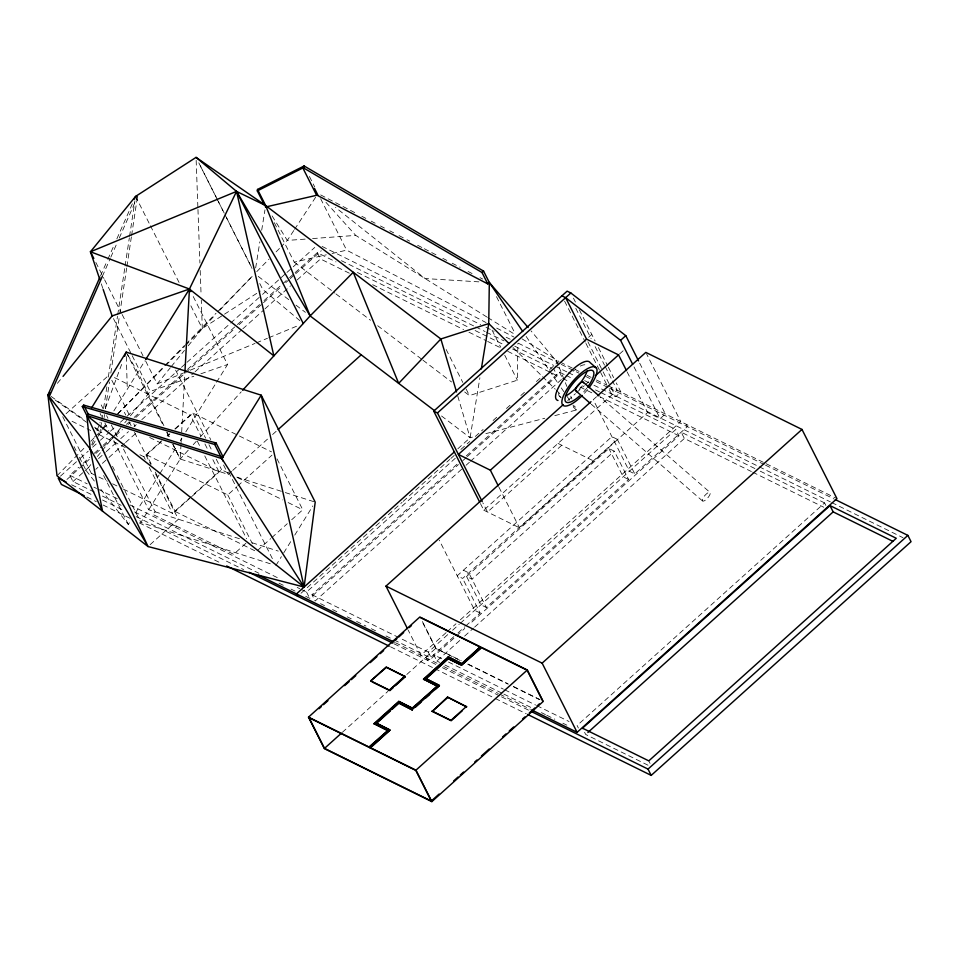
<?xml version="1.0" encoding="UTF-8"?>
<svg xmlns="http://www.w3.org/2000/svg" width="959" height="959" viewBox="0 0 959 959"><rect width="100%" height="100%" fill="white"/><g stroke="black" fill="none" stroke-linecap="round" stroke-linejoin="round"><path stroke-width="0.72" stroke-dasharray="4.79 3.6" d="M464.683 391.967L469.442 395.599L517.345 380.184L517.86 343.502M181.011 444.125L180.208 459.037L167.621 479.332M181.095 442.626L181.335 438.155M181.671 432.197L184.907 372.536M94.605 427.187L101.882 432.329L100.06 431.814L100.503 428.853M100.731 427.378L101.618 421.457M101.846 419.97L102.745 414.048M103.632 408.126L106.988 385.926M108.331 377.043L117.489 316.338M117.717 314.852L124.862 267.477M125.09 265.991L129.333 237.868M129.561 236.382L134.919 200.851M104.111 417.525L104.567 414.564M105.454 408.642L109.482 381.994M110.824 373.111L119.539 315.367M119.755 313.881L126.684 267.993M126.912 266.506L131.383 236.897M131.611 235.423L137.197 198.405M255.657 267.921L259.841 241.812M261.699 230.208L264.96 209.901M457.839 448.776L470.09 437.76L479.896 377.738M91.776 444.784L94.905 436.357M96.991 430.747L100.12 422.32M105.334 408.27L122.548 361.939M100.539 275.832L107.18 260.764M107.792 259.398L114.445 244.341M116.854 238.863L132.57 203.26M102.361 276.348L110.213 258.546M110.824 257.18L116.866 243.478M119.288 238L137.413 196.919M92.579 445.192L97.315 437.544M98.094 436.297L105.202 424.825M113.845 410.908L144.857 360.908M100.779 489.246L128.338 524.477L130.7 520.665M135.435 513.053L159.05 474.957M159.841 473.686L176.384 447.026M180.316 440.684L181.898 438.143M185.83 431.79L215.751 383.54M216.542 382.269L227.571 364.504L192.112 294.317M270.306 563.772L140.865 522.463L166.83 480.603M275.868 565.546L281.383 556.664M283.744 552.863L291.608 540.181M294.761 535.098L312.85 505.932M293.778 230.556L287.304 240.421L281.203 246.667M294.593 229.321L315.619 197.254M57.384 383.348L62.107 377.534M94.342 481.022L86.082 470.449L90.793 464.636M97.398 456.496L101.175 451.857M102.122 450.694L111.556 439.066M112.503 437.903L120.99 427.45M124.766 422.799L126.66 420.474M130.436 415.822L150.251 391.416L193.826 376.252M145.72 361.171L157.18 383.864L170.342 367.717M171.289 366.554L184.452 350.407M188.216 345.803L202.313 328.493L215.679 314.54M188.264 450.167L180.208 459.037L172.776 444.341M193.215 444.712L196.319 441.284M200.347 436.848L241.236 391.811M219.791 310.237L252.673 275.88L217.07 312.214M57.025 475.796L85.267 446.93M90.841 441.248L94.929 437.052M95.732 436.237L102.002 429.824M103.057 428.757L107.24 424.477L105.274 426.551M117.693 413.785L163.725 366.746M164.768 365.679L184.643 345.36M185.686 344.293L216.027 313.281M256.76 271.649L268.976 259.158M276.108 251.869L280.184 247.71M117.801 413.892L164.756 366.458M165.799 365.403L184.584 346.427M185.626 345.372L202.313 328.493L223.291 314.96M66.051 413.725L109.134 374.969M60.441 476.155L79.321 459.181M80.424 458.186L88.204 451.186M92.639 447.194L99.304 441.2M100.419 440.205L109.302 432.209M110.417 431.214L114.852 427.223M120.402 422.224L125.965 417.237M127.067 416.23L180.376 368.292M181.479 367.297L185.926 363.293M187.041 362.298L261.435 295.384M262.55 294.389L285.866 273.411M286.981 272.416L314.744 247.446M94.39 492.111L72.992 481.55L69.815 475.268L78.698 467.273M83.133 463.281L89.798 457.299M94.234 453.307L102.002 446.319M103.116 445.324L120.87 429.344M126.42 424.358L128.638 422.356M134.188 417.369L186.346 370.462M187.449 369.455L236.286 325.545M237.388 324.55L259.589 304.578M264.025 300.587L288.443 278.625M289.558 277.63L293.993 273.639M295.096 272.644L317.297 252.685L336.022 261.915M66.95 479.452L90.266 458.474M95.816 453.487L102.481 447.493M103.596 446.498L114.696 436.501M115.811 435.506L122.476 429.512M128.026 424.525L130.244 422.523M135.794 417.525L234.631 328.637M239.079 324.645L262.394 303.667M263.509 302.672L281.275 286.693M285.71 282.701L289.043 279.704M290.157 278.697L294.605 274.706M295.708 273.711L321.253 250.731M72.992 481.55L84.092 471.576M85.207 470.569L90.757 465.583M98.525 458.594L105.178 452.612M106.293 451.605L116.279 442.626M120.714 438.635L128.482 431.646M134.032 426.659L136.25 424.657M141.8 419.67L193.958 372.751M195.073 371.756L241.68 329.836M242.795 328.841L263.881 309.877M264.984 308.87L290.505 285.914M297.17 279.932L320.474 258.966L349.903 273.483M62.743 416.709L91.333 473.314L94.641 470.33M95.756 469.347L97.962 467.357M102.385 463.377L107.899 458.414M109.014 457.419L124.478 443.502M125.581 442.507L137.736 431.586M139.906 454.77L143.898 456.748L161.58 440.84M167.106 435.877L169.311 433.888M174.838 428.925L190.302 415.007L200.946 436.069M151.246 464.096L146.595 454.878L162.059 440.972M167.585 435.997L169.791 434.007M175.317 429.045L192.999 413.149L271.505 451.869M123.267 489.066L172.5 513.353L218.904 471.624L212.251 458.45M155.238 471.996L175.185 511.483L221.589 469.754L229.573 473.686M150.143 544.652L178.398 519.239L154.087 471.121M173.028 444.353L180.208 459.037L228.278 474.381L231.598 471.384M232.713 470.389L268.16 438.515M272.584 434.523L277.019 430.543M146.595 454.878L227.762 494.916L236.597 486.968M237.7 485.973L271.948 455.165M245.888 543.309L233.66 554.314L152.493 514.276L155.202 511.842L122.117 446.343M257.456 550.526L270.714 538.61M271.817 537.615L287.292 523.698M291.704 519.73L302.756 509.792L276.827 458.45M300.994 593.273L402.037 502.384M403.152 501.389L449.795 459.433M450.898 458.438L454.23 455.441M460.895 449.447L469.778 441.464M475.328 436.465L483.108 429.476M493.106 420.486L497.541 416.494M506.424 408.498L510.871 404.506M520.869 395.516L526.419 390.529M536.417 381.538L541.967 376.539M549.735 369.551L557.515 362.562L531.07 330.915M588.67 337.268L591.799 334.463M301.198 589.401L306.544 592.039L455.261 458.294M461.627 469.251L315.139 601.005L311.963 594.712L458.45 462.957M466.218 455.969L559.445 372.128L564.791 374.765M305.717 596.354L309.721 598.332L458.438 464.576M462.873 460.584L466.206 457.599M467.309 456.592L557.203 375.748L554.026 369.455M466.062 465.259L469.395 462.262M470.509 461.255L561.506 379.416M567.716 400.622L575.448 393.669M576.551 392.675L584.295 385.71M585.398 384.727L588.706 381.742M619.586 353.967L623.758 350.227M596.522 396.738L593.237 399.699L629.38 471.253L634.786 473.914L687.375 426.623L686.188 424.262M480.435 503.583L483.78 510.188L617.164 390.217L612.501 380.963M561.734 445.252L487.496 512.022L482.868 502.864M609.289 389.618L611.962 394.892L615.678 396.726L620.893 392.051L616.253 382.893M617.308 439.318L611.902 436.657L457.227 575.772L462.634 578.433L617.308 439.318L634.786 473.914M483.78 510.188L519.454 527.786L647.637 412.502L660.152 418.663L665.354 413.988L639.209 362.214M466.589 576.491L608.893 448.512L614.299 451.174L628.601 479.476L486.297 607.467L480.891 604.793L466.589 576.491L471.996 579.164L614.299 451.174M446.115 632.64L420.917 655.309L408.15 630.027M447.218 631.657L455.981 623.77M460.356 619.826L680.77 421.588L646.498 353.727M311.963 594.712L428.301 652.096L448.189 634.211M452.6 630.231L459.229 624.273M460.332 623.278L675.771 429.512L678.948 435.806L469.203 624.453M342.327 732.352L387.987 691.283M406.784 674.489L435.877 648.224L461.243 660.727M453.811 636.68L427.522 660.331L426.323 657.97M458.018 632.904L464.767 626.826M465.75 625.951L480.111 613.029L462.634 578.433M394.029 639.917L431.478 658.389L464.767 628.445M441.751 658.737L433.708 654.769L436.884 661.051L460.188 640.097M464.624 636.105L473.506 628.121M474.621 627.114L684.366 438.467L751.365 471.528M825.855 505.429L824.584 502.912L577.102 725.495L578.373 728.013M224.526 314.156L260.309 291.057M157.18 383.864L183.361 373.039M190.254 370.186L255.022 343.418M256.401 342.854L267.429 338.299M268.808 337.724L299.124 325.197M200.863 373.794L227.571 364.504M441.524 415.99L470.09 437.76L474.393 436.633M485.877 433.636L544.76 418.256M554.805 415.631L576.347 410.008L574.681 405.861M274.298 222.668L294.245 262.155L326.264 254.83M332.078 253.5L346.631 250.167L486.057 322.56M305.154 239.115L287.304 240.421L271.841 215.511M312.598 238.563L355.729 235.399L486.92 317.021M478.865 281.85L425.089 278.554L335.494 207.408M236.825 477.103L283.864 492.111M285.279 492.566L315.211 502.12M239.45 538.73L148.741 509.78L112.946 438.934M252.097 542.758L278.242 551.101M172.164 524.849L177.175 526.443M522.044 338.875L558.989 361.519M560.332 362.178L579.068 371.421M587.1 375.377L591.116 377.367M596.462 380.004L607.167 385.278M608.509 385.938L764.898 463.089M766.229 463.748L835.601 497.973M322.104 246.439L480.639 324.633M486.009 327.283L494.077 331.263M506.16 337.232L510.2 339.222M518.256 343.19L559.9 363.737M561.243 364.396L578.936 373.123M585.625 376.431L590.984 379.069M596.174 381.634L608.27 387.592M609.612 388.263L764.119 464.48M765.462 465.139L833.982 498.932M341.404 260.68L474.405 326.288M475.748 326.947L485.158 331.586M486.501 332.258L503.966 340.865M514.719 346.175L553.679 365.391M555.021 366.05L567.117 372.02M568.459 372.679L575.172 375.988M584.582 380.627L588.61 382.617M593.981 385.266L757.886 466.122M759.228 466.793L830.434 501.917M831.789 502.576L902.994 537.699M357.419 272.476L469.766 327.894M475.113 330.531L504.542 345.048M512.562 349.004L551.353 368.136M566.122 375.425L572.811 378.721M595.539 389.941L599.555 391.919M600.897 392.579L675.771 429.512M754.889 468.543L681.19 432.185L684.366 438.467M760.259 471.181L824.584 502.912M372.631 284.703L463.581 329.56M468.939 332.198L486.321 340.781M487.663 341.44L499.699 347.374M507.719 351.33L550.514 372.452M551.857 373.111L557.203 375.748M562.621 378.421L569.298 381.718M580.003 386.992L593.369 393.586M678.948 435.806L600.058 396.882L710.163 492.542A5.706 1.894 -49 0 1 705.285 500.226A5.706 1.894 -49 0 1 703.438 497.385A5.706 1.894 -49 0 1 710.163 492.542M752.707 472.188L823.733 507.227M558.018 443.418L593.693 461.015M628.601 479.476L623.182 476.815L608.893 448.512M114.457 377.594L190.302 415.007M463.413 570.209L468.819 572.871L486.297 607.467M237.556 477.63L282.797 499.951M288.12 502.576L302.756 509.792M149.712 437.484L218.904 471.624M480.111 613.029L474.705 610.368L439.234 540.145M72.057 421.301L90.673 430.495M98.657 434.427L125.269 447.553M175.185 511.483L256.353 551.521M91.333 473.314L107.3 481.19M112.623 483.816L121.937 488.407M467.908 664.024L507.958 683.779M513.305 686.416L540.001 699.579M459.912 660.367L435.734 648.44L421.84 620.929M467.98 664.347L508.282 684.235M513.652 686.884L539.174 699.471M69.815 475.268L87.209 483.839M93.898 487.136L96.571 488.455M97.902 489.114L117.969 499.016M130.004 504.949L279.8 578.84M297.182 587.423L299.867 588.742M448.452 662.034L503.391 689.137M504.734 689.809L535.554 705.009M536.896 705.668L569.059 721.54M102.421 496.067L121.146 505.309M134.524 511.902L258.906 573.254M278.961 583.156L285.65 586.452M290.997 589.09L295.012 591.068M320.486 603.643L324.502 605.62M332.521 609.576L339.21 612.873M347.23 616.829L351.246 618.807M356.592 621.444L365.954 626.071M371.301 628.708L377.99 632.005M386.009 635.961L392.699 639.257M436.884 661.051L439.57 662.381M444.928 665.019L502.552 693.453M503.895 694.112L530.699 707.334M541.415 712.621L545.431 714.599M546.774 715.258L554.817 719.226M562.861 723.194L566.877 725.184M647.996 765.198L585.685 734.462L582.509 728.169M395.492 642.758L437.004 663.232M443.669 666.529L498.368 693.513M499.711 694.172L530.387 709.3M71.649 484.786L91.812 494.724M102.553 500.023L124.047 510.632M136.142 516.601L243.622 569.622M394.053 643.825L435.746 664.383M442.459 667.704L500.238 696.198M501.581 696.857L528.445 710.116M86.921 497.038L96.332 501.677M103.045 504.997L129.921 518.244M139.319 522.883L221.277 563.317M390.553 646.822L433.552 668.027M434.895 668.687L494.005 697.852M495.347 698.512L526.251 713.76M320.69 194.929L356.544 213.545M361.855 216.302L365.835 218.376M371.145 221.133L375.137 223.195M380.447 225.964L384.427 228.026M389.738 230.783L393.717 232.857M399.028 235.614L405.669 239.055M407 239.75L409.661 241.129M417.621 245.264L422.931 248.021M424.262 248.717L437.544 255.609M442.854 258.367L446.834 260.428M452.145 263.186L460.116 267.321M468.076 271.469L472.068 273.531M480.027 277.666L482.689 279.045M496.678 328.074L513.94 337.041M487.759 317.549L515.942 335.075M50.983 396.343L84.919 420.33M55.226 400.107L86.73 422.392M95.205 428.385L100.06 431.814M294.245 262.155L334.775 293.022M335.962 293.933L370.522 320.258M377.678 325.7L421.78 359.289M422.967 360.2L451.569 381.982M258.259 276.42L288.911 299.759M295.983 305.154L305.406 312.334M299.879 320.654L262.778 289.474L258.738 281.466M591.283 404.23L702.432 500.886M559.205 395.995L561.291 397.817M513.017 347.518L541.511 375.64M542.566 376.683L555.237 389.186M556.292 390.217L560.512 394.389M573.182 406.88L576.347 410.008L573.002 405.106M325.976 202.361L355.729 235.399M526.143 336.441L548.728 369.551M549.567 370.773L557.934 383.037M561.279 387.939L563.796 391.62M567.141 396.523L569.646 400.203M127.643 354.626L137.808 372.26L163.905 425.664M633.995 366.889L660.152 418.663M627.138 371.924L647.637 412.502M573.458 298.165L575.424 302.061M579.356 309.829L595.095 340.996M598.404 347.542L607.658 365.87M608.33 367.177L613.616 377.654M575.796 308.318L591.14 338.695M595.143 346.631L604.494 365.115M605.153 366.434L611.83 379.644M587.915 341.752L602.456 370.558M603.115 371.864L610.392 386.261M611.051 387.568L615.678 396.726M564.587 301.114L585.278 342.063M585.937 343.382L599.95 371.121M600.622 372.44L606.627 384.331M559.445 372.128L561.986 377.163M496.474 296.643L515.259 333.84M492.075 330.148L500.718 347.266M504.71 355.166L517.345 380.184M446.175 349.52L462.801 382.437M466.122 389.018L469.442 395.599M648.799 760.871L650.07 763.388M498.956 487.208L519.454 527.786M309.421 176.48L314.72 186.993M320.654 198.729L346.631 250.167M317.297 252.685L320.474 258.966M217.621 200.071L198.753 162.718L216.29 197.494M218.292 201.414L225.713 216.087M226.384 217.417L251.989 268.124M216.962 198.837L224.382 213.545M225.053 214.888L252.025 268.376M422.404 621.552L435.877 648.224M428.301 652.096L431.478 658.389M135.591 196.403L149.748 224.43M150.419 225.761L179.405 283.133M190.865 305.813L202.313 328.493L201.282 300.227M306.544 592.039L309.721 598.332M228.614 471.984L273.842 561.53M175.617 370.126L210.728 439.63M223.555 465.019L228.278 474.381M192.999 413.149L205.634 438.155M208.954 444.736L212.287 451.317M216.266 459.217L221.589 469.754M204.938 443.969L207.6 449.244M227.762 494.916L252.361 543.621M197.338 441.2L200.707 447.877M204.758 455.897L246.619 538.766M95.852 262.442L103.932 278.458M104.615 279.788L121.457 313.149M122.129 314.48L143.023 355.837M113.462 318.592L131.527 354.339M132.186 355.669L150.251 391.416M126.192 352.109L163.33 425.616M166.698 432.305L169.407 437.652M111.795 380.243L129.753 415.786M133.745 423.686L135.075 426.311M124.382 412.31L125.737 414.983M129.105 421.672L131.131 425.676M134.512 432.365L150.719 464.444M143.898 456.748L145.229 459.373M149.22 467.273L172.5 513.353M101.186 404.914L103.212 408.918M106.593 415.607L107.947 418.28M111.316 424.957L117.394 436.992M100.12 413.545L101.474 416.218M104.855 422.895L108.894 430.915M112.515 466.326L114.541 470.33M117.238 475.676L140.865 522.463M103.596 475.484L128.338 524.477M74.035 446.606L76.049 450.586M79.393 457.203L86.082 470.449M167.166 432.341L169.767 437.676M556.316 360.2L558.546 365.739M559.097 367.117L566.889 386.489M570.785 396.175L571.9 398.944M101.294 283.852L103.176 289.438M457.803 396.247L470.09 437.76M196.163 160.357L197.902 207.971M197.962 209.458L199.916 263.03M200.191 270.462L201.066 294.269M126.324 356.556L127.295 389.21M587.543 389.618A25.054 8.295 -49 0 1 584.115 393.598M560.679 397.014A20.618 6.821 -49 0 1 559.145 391.02M573.05 371.313A20.618 6.821 -49 0 1 575.88 368.951M580.303 366.098A20.618 6.821 -49 0 1 587.112 365.87M586.764 388.215A20.618 6.821 -49 0 1 583.276 392.315M582.293 385.722A5.706 1.894 -49 0 1 577.45 390.505"/><path stroke-width="1.44" d="M264.828 205.777L257.312 190.901L257.515 189.438L304.111 165.979L483.564 271.097L489.318 282.497L488.742 323.567L481.334 368.951M184.991 371.049L189.438 289.019L236.537 191.404L196.056 157.384L135.591 196.403L90.458 251.773L99.88 279.668M99.928 277.199L47.95 394.964L57.025 475.796L148.046 546.546L304.111 587.04L315.211 502.12L261.196 395.192L126.192 352.109L91.573 407.923M124.634 356.316L126.192 352.109M134.392 199.148L135.591 196.403L137.413 196.919M102.361 276.348L49.772 395.48L47.95 394.964L49.832 392.639M145.636 359.649L189.438 289.019L273.854 355.873L236.537 191.404L90.458 251.773L93.826 258.439M63.054 376.372L112.119 315.943L189.438 289.019L190.781 291.668M242.639 390.265L310.129 315.919L353.248 272.272L398.668 383.36L440.852 338.983L488.742 323.567L508.797 343.358M82.318 406.568L83.697 405.106L216.075 442.998L223.231 457.155L221.865 458.618L86.849 415.535L82.318 406.568L214.708 444.461L223.207 461.291M223.231 457.155L88.216 414.072L86.849 415.535L90.218 448.992L102.529 511.171L47.95 394.964L90.218 448.992L148.046 546.546L86.849 415.535L304.111 587.04L261.196 395.192L221.865 458.618L304.111 587.04M214.708 444.461L216.075 442.998M278.122 429.548L361.207 354.83M479.776 502.264L433.732 411.123L567.129 291.152L570.845 292.986L625.795 335.662L638.538 360.884M433.732 411.123L437.448 412.957L570.845 292.986M454.494 451.785L296.463 593.909L297.662 596.27M626.479 370.606L618.543 354.902L586.584 339.138L458.402 454.434L490.361 470.198L498.296 485.901M632.652 364.24L620.581 340.337L625.795 335.662M490.361 470.198L563.293 404.602M595.347 375.772L618.543 354.902M407.479 628.696L385.974 586.117L591.008 401.701M597.613 395.755L645.827 352.397L801.988 429.44L836.943 498.632L577.09 732.34L531.73 709.96M435.086 689.533L439.414 685.637L425.688 678.576L448.117 658.401L461.639 665.078L481.358 647.337L527.318 670.005L543.202 701.461L431.838 801.616L324.37 748.607L308.486 717.152L419.85 616.997L480.351 646.834L461.986 663.928L448.261 656.855L423.506 679.116L437.232 686.188L412.49 708.437L398.764 701.377L374.01 723.637L387.736 730.698L369.179 747.397L309.026 717.716L324.514 748.38L431.298 801.065L439.102 794.052M319.047 708.701L321.265 706.699M323.495 704.697L327.954 700.693M344.653 685.661L349.112 681.657M351.342 679.655L355.789 675.651M370.27 662.633L376.959 656.615M380.291 653.618L383.636 650.61M394.772 640.588L397.002 638.586M399.232 636.584L403.679 632.58M409.253 627.57L411.483 625.568M405.333 676.73L386.393 667.392L370.725 680.902L386.189 666.996L405.333 676.73L395.384 685.673M324.514 748.38L341.212 733.359M389.102 690.288L404.698 676.263M370.725 680.902L389.666 690.252L405.13 676.335M372.188 681.921L389.857 690.636L393.178 687.663M374.214 724.033L398.956 701.772M423.71 679.511L448.452 657.251M389.917 730.159L370.198 747.9L389.917 730.159L376.192 723.086L398.62 702.923L412.346 709.984L398.62 702.923M376.384 723.482L390.277 711.003M392.411 709.073L398.812 703.307M425.88 678.972L448.309 658.797L460.608 664.863M308.486 717.152L368.987 747.001L387.736 730.698M398.764 701.377L412.286 708.054L437.232 686.188M448.261 656.855L461.782 663.532L480.351 646.834M412.142 709.588L439.414 685.637M415.595 707.059L421.001 702.192M425.34 698.296L429.668 694.4M480.459 648.716L461.639 665.078M462.214 710.811L451.162 720.748L432.233 711.41L447.493 697.097L466.637 706.831L447.493 697.097M432.233 711.41L447.697 697.493M432.029 711.015L450.97 720.353L466.434 706.447M369.994 747.505L415.954 770.173L527.318 670.005M385.974 586.117L542.135 663.149L801.988 429.44M453.571 781.034L458.03 777.018M460.26 775.016L463.593 772.019M474.729 761.997L476.959 759.996M481.418 755.992L489.21 748.979M502.576 736.956L505.92 733.947M509.253 730.95L513.712 726.946M522.619 718.926L524.849 716.924M529.308 712.921L534.87 707.91M537.1 705.908L539.33 703.906M829.991 505.585L582.509 728.169L648.799 760.871L896.269 538.287L829.991 505.585L833.167 511.878L892.829 541.308M587.903 732.46L833.167 511.878M531.13 711.446L648.02 769.106L907.873 535.386L911.05 541.679L651.197 775.387L527.594 714.419M528.157 327.534L489.318 282.497L487.759 283.876L316.47 194.929L302.541 167.357L304.111 165.979L303.907 167.453L257.312 190.901M302.541 167.357L481.993 272.476L483.564 271.097M265.451 207.024L317.837 195.025L314.528 188.455M90.458 251.773L189.438 289.019M303.26 323.495L236.537 191.404L265.655 205.55L440.852 338.983L456.532 391.955M561.914 295.828L565.642 297.662L620.581 340.337M835.325 499.603L907.873 535.386M420.39 617.56L525.832 669.574M258.582 575.232L394.149 642.098M66.279 482.137L58.223 478.157L61.4 484.451L84.236 495.719M248.992 572.271L392.758 643.177M226.648 565.966L389.21 646.162M425.688 678.576L439.21 685.241M423.506 679.116L437.04 685.793M376.192 723.086L389.714 729.763M374.01 723.637L387.544 730.302M370.198 747.9L415.81 770.401L431.298 801.065M196.056 157.384L265.655 205.55L310.129 315.919L434.583 410.716M596.39 368.076L590.121 362.622A25.054 8.295 -49 0 0 566.301 376.18A25.054 8.295 -49 0 0 557.982 400.49M583.3 382.221L599.015 395.887M575.568 390.565L590.157 403.259M489.318 282.497L522.799 331.538M236.537 191.404L310.129 315.919M565.642 297.662L586.584 339.138M481.993 272.476L487.759 283.876M648.02 769.106L651.197 775.387M437.448 412.957L482.209 501.557M542.135 663.149L577.09 732.34M527.174 670.233L542.662 700.897M257.515 189.438L265.655 205.55M415.954 770.173L431.838 801.616M83.697 405.106L88.216 414.072M90.218 448.992L91.549 451.641M103.176 289.438L112.119 315.943M582.317 395.468A25.054 8.295 -49 0 1 562.262 399.184A25.054 8.295 -49 0 1 589.413 367.729A25.054 8.295 -49 0 1 589.114 387.592M579.536 396.007A20.618 6.821 -49 0 1 565.69 395.623A20.618 6.821 -49 0 1 588.155 370.833A20.618 6.821 -49 0 1 587.555 387.16M587.16 370.845A20.618 6.821 -49 0 1 566.014 395.779M576.611 390.828A5.706 1.894 -49 0 1 577.869 385.314A5.706 1.894 -49 0 1 583.444 382.785"/></g></svg>
